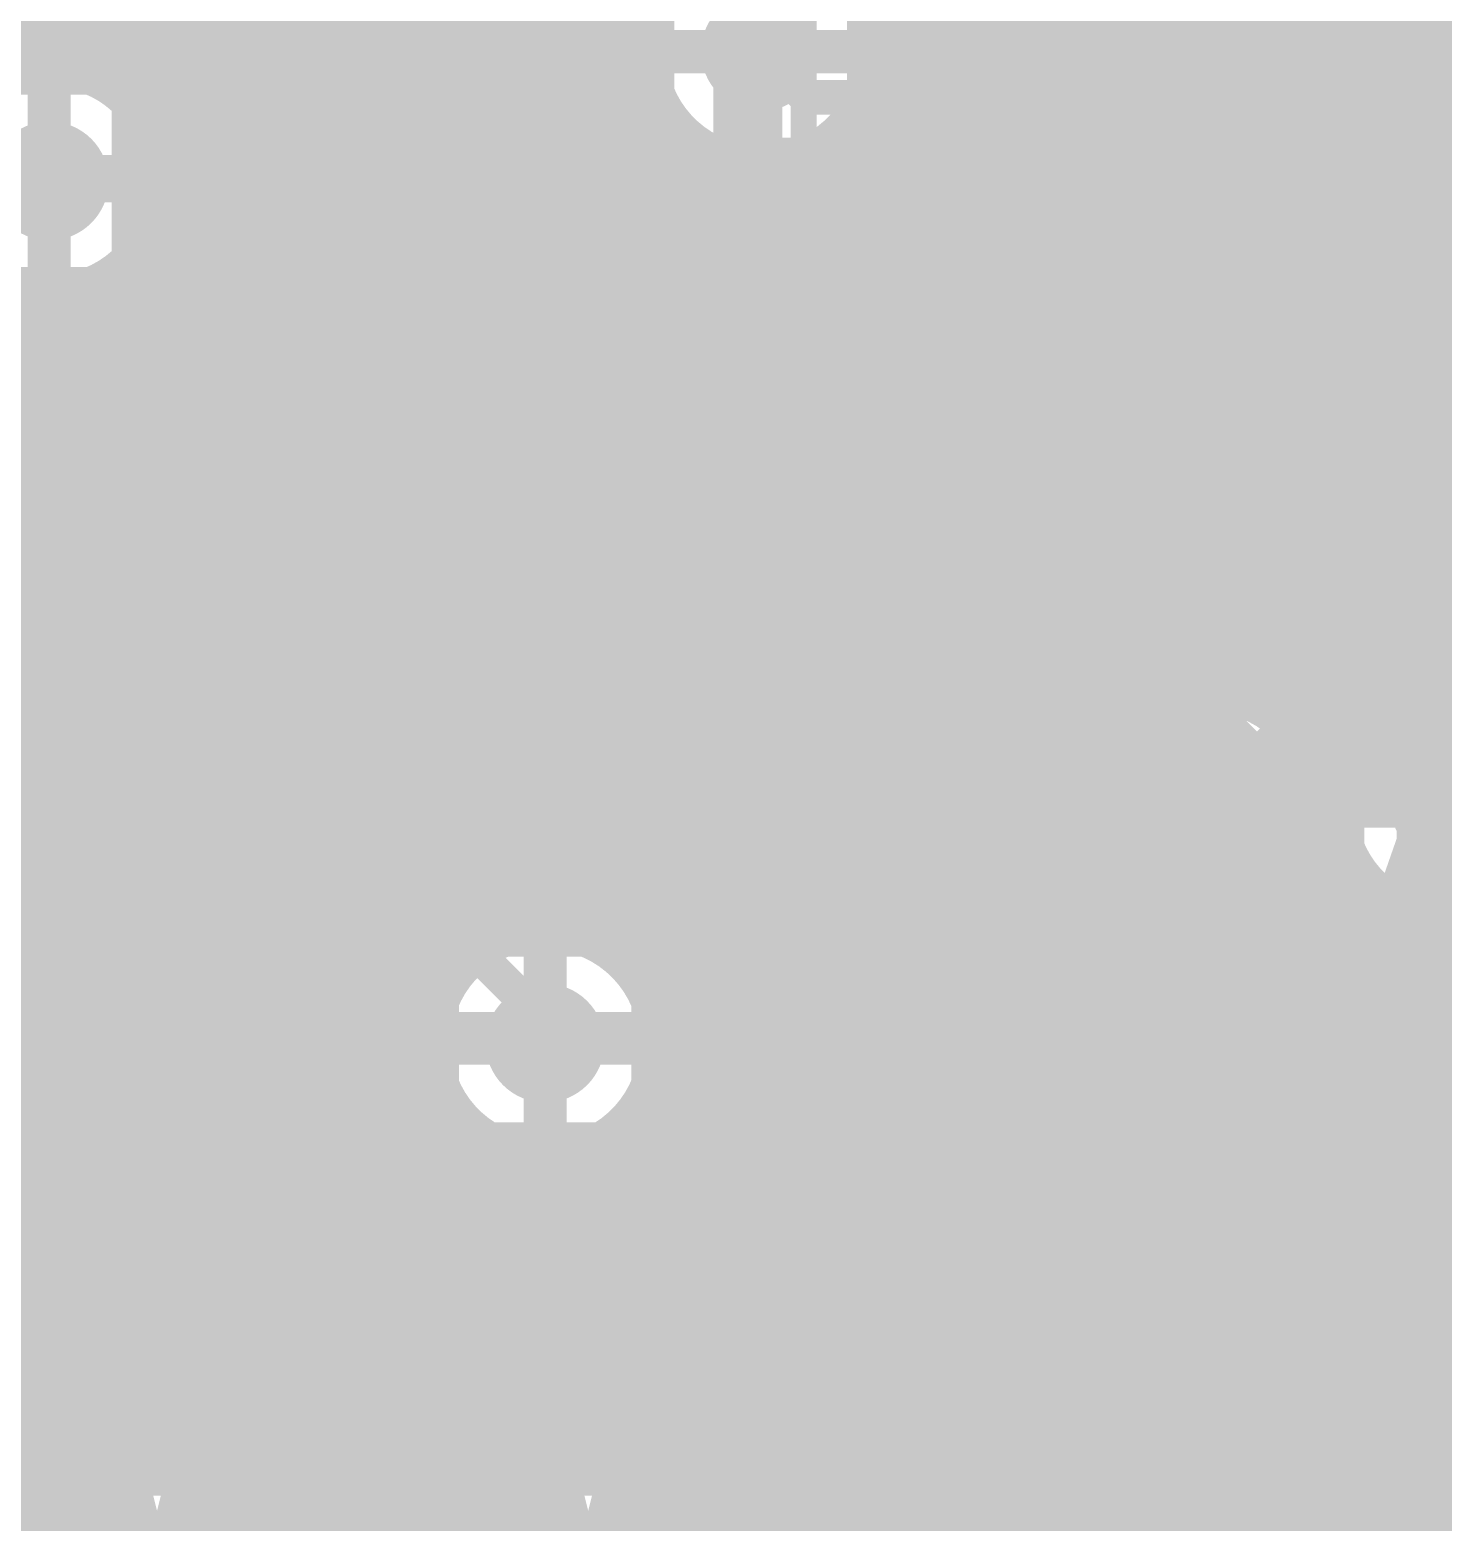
# Model space of a CAD drawing. Extents: x -7 to 100, y -42 to 30.
# Drawn here: x 60.21 to 68.54, y 5.94 to 14.73 of the extents above; entities that cross this region are included whole.
import ezdxf

# ---------------------------------------------------------------- set-up
doc = ezdxf.new("R2010")
doc.units = 0
doc.header["$MEASUREMENT"] = 0
doc.layers.get('0').update_dxf_attribs({"linetype": 'CONTINUOUS'})
for name, color, linetype in [('22-315-0_BOT', 7, 'CONTINUOUS'), ('22-315-0_DRD', 7, 'CONTINUOUS'), ('22-315-0_GND', 6, 'CONTINUOUS'), ('22-315-0_IN1', 4, 'CONTINUOUS'), ('22-315-0_SMB', 3, 'CONTINUOUS'), ('22-315-0_SMT', 5, 'CONTINUOUS'), ('22-315-0_SPB', 10, 'CONTINUOUS'), ('22-315-0_SPT', 14, 'CONTINUOUS'), ('22-315-0_SSB', 9, 'CONTINUOUS'), ('22-315-0_SST', 12, 'CONTINUOUS'), ('22-315-0_TOP', 11, 'CONTINUOUS'), ('THRUHOLE_TAP', 15, 'CONTINUOUS')]:
    doc.layers.add(name, color=color, linetype=linetype)

# ---------------------------------------------------------------- blocks, each defined once
blk = doc.blocks.new('RECTANGLE_8')
blk.add_solid([(0.4826, 0.4064), (0.4826, -0.4064), (-0.4826, 0.4064), (-0.4826, -0.4064)])
blk = doc.blocks.new('ROUND_22')
at = {"const_width": 0.99949}
blk.add_lwpolyline([(-0.499744, 0, 1), (0.499744, 0, 1)], format="xyb", close=True, dxfattribs=at)
blk = doc.blocks.new('ROUND_56')
at = {"const_width": 0.35052}
blk.add_lwpolyline([(-0.17526, 0, 1), (0.17526, 0, 1)], format="xyb", close=True, dxfattribs=at)
blk = doc.blocks.new('ROUND_62')
at = {"const_width": 0.35052}
blk.add_lwpolyline([(-0.17526, 0, 1), (0.17526, 0, 1)], format="xyb", close=True, dxfattribs=at)
blk = doc.blocks.new('ROUND_65')
at = {"const_width": 0.35052}
blk.add_lwpolyline([(-0.17526, 0, 1), (0.17526, 0, 1)], format="xyb", close=True, dxfattribs=at)
blk = doc.blocks.new('ROUND_72')
at = {"const_width": 1.30429}
blk.add_lwpolyline([(-0.652144, 0, 1), (0.652144, 0, 1)], format="xyb", close=True, dxfattribs=at)
blk = doc.blocks.new('ROUND_80')
at = {"const_width": 0.0635}
blk.add_lwpolyline([(-0.03175, 0, 1), (0.03175, 0, 1)], format="xyb", close=True, dxfattribs=at)
blk = doc.blocks.new('RECTANGLE_9')
blk.add_solid([(0.4064, 0.4826), (0.4064, -0.4826), (-0.4064, 0.4826), (-0.4064, -0.4826)])
blk = doc.blocks.new('OBLONG_45')
at = {"const_width": 0.2794}
blk.add_lwpolyline([(0, 0.7493), (0, -0.7493)], dxfattribs=at)
at = {"const_width": 0.1397}
for points in [[(-0.06985, 0.7493, 1), (0.06985, 0.7493, 1)], [(-0.06985, -0.7493, 1), (0.06985, -0.7493, 1)]]:
    blk.add_lwpolyline(points, format="xyb", close=True, dxfattribs=at)
blk = doc.blocks.new('RECTANGLE_46')
blk.add_solid([(0.1397, 0.889), (0.1397, -0.889), (-0.1397, 0.889), (-0.1397, -0.889)])
blk = doc.blocks.new('OBLONG_47')
at = {"const_width": 0.2794}
blk.add_lwpolyline([(0.7493, 0), (-0.7493, 0)], dxfattribs=at)
at = {"const_width": 0.1397}
for points in [[(-0.81915, 0, 1), (-0.67945, 0, 1)], [(0.67945, 0, 1), (0.81915, 0, 1)]]:
    blk.add_lwpolyline(points, format="xyb", close=True, dxfattribs=at)
blk = doc.blocks.new('RECTANGLE_48')
blk.add_solid([(0.889, 0.1397), (0.889, -0.1397), (-0.889, 0.1397), (-0.889, -0.1397)])
blk = doc.blocks.new('RECTANGLE_51')
blk.add_solid([(0.50038, 0.25019), (0.50038, -0.25019), (-0.50038, 0.25019), (-0.50038, -0.25019)])
blk = doc.blocks.new('ROUND_83')
at = {"const_width": 0.10033}
blk.add_lwpolyline([(-0.050164, 0, 1), (0.050164, 0, 1)], format="xyb", close=True, dxfattribs=at)
blk = doc.blocks.new('ROUND_85')
at = {"const_width": 0.54991}
blk.add_lwpolyline([(-0.274954, 0, 1), (0.274954, 0, 1)], format="xyb", close=True, dxfattribs=at)

msp = doc.modelspace()

# ---------------------------------------------------------------- linework, layer by layer
at = {"layer": '22-315-0_BOT'}
for points, const_width in [([(58.039, 12.827), (58.42, 12.446), (63.373, 12.446), (65.151, 14.224), (69.85, 14.224), (70.485, 14.859), (77.47, 14.859), (78.613, 13.716), (79.629, 13.716), (82.296, 16.383), (82.296, 20.955), (82.804, 21.463), (82.804, 22.6822), (81.915, 23.5712)], 0.2032), ([(63.5, 21.0312), (61.7982, 21.0312), (60.706, 19.939), (60.325, 19.939), (60.325, 13.8938), (61.595, 13.8938)], 0.2032), ([(60.325, 19.939), (60.325, 13.8938), (61.595, 13.8938)], 0.2032), ([(60.325, 19.939), (60.325, 13.8938), (61.595, 13.8938)], 0.2032), ([(60.7822, 19.43608), (60.7822, 14.34592)], 0.254), ([(60.7314, 19.3929), (60.7314, 14.38656)], 0.254), ([(60.7314, 19.3929), (60.7314, 14.38656)], 0.254), ([(60.7314, 19.3929), (60.7314, 14.38656)], 0.254), ([(60.7822, 16.0528), (60.7822, 14.6304)], 0.254), ([(64.516, 14.605), (69.596, 14.605), (70.231, 15.24), (78.105, 15.24), (78.867, 14.478)], 0.2032), ([(60.7822, 14.7828), (60.7314, 14.7828)], 0.254), ([(60.7822, 14.5796), (60.7822, 14.34592)], 0.254), ([(60.7822, 14.5542), (60.7314, 14.5542)], 0.254), ([(59.055, 13.8938), (59.1058, 13.843), (60.325, 13.843), (63.4492, 13.843), (63.5, 13.8938)], 0.2032), ([(60.2488, 13.8938), (59.055, 13.8938)], 0.2032), ([(63.5, 13.8938), (63.4492, 13.843), (60.325, 13.843)], 0.2032), ([(63.5, 13.8938), (63.4492, 13.843), (60.325, 13.843)], 0.2032), ([(63.5, 13.8938), (61.595, 13.8938)], 0.2032), ([(65.31864, 13.8176), (63.93434, 12.4333)], 0.254), ([(69.85, 13.8176), (65.31864, 13.8176)], 0.254), ([(65.3542, 13.8176), (65.3542, 12.4333)], 0.254), ([(65.5828, 13.8176), (65.5828, 12.4333)], 0.254), ([(65.8114, 13.8176), (65.8114, 12.4333)], 0.254), ([(66.04, 13.8176), (66.04, 12.4333)], 0.254), ([(66.2686, 13.8176), (66.2686, 12.4333)], 0.254), ([(66.4972, 13.8176), (66.4972, 12.4333)], 0.254), ([(66.7258, 13.8176), (66.7258, 12.4333)], 0.254), ([(66.9544, 13.8176), (66.9544, 12.4333)], 0.254), ([(67.183, 13.8176), (67.183, 12.37742)], 0.254), ([(67.4116, 13.8176), (67.4116, 12.20724)], 0.254), ([(67.6402, 13.8176), (67.6402, 11.97864)], 0.254), ([(67.8688, 13.8176), (67.8688, 11.75004)], 0.254), ([(68.0974, 13.8176), (68.0974, 11.52144)], 0.254), ([(68.326, 13.8176), (68.326, 11.29284)], 0.254), ([(68.5546, 13.8176), (68.5546, 11.06424)], 0.254), ([(65.1256, 13.62456), (65.1256, 12.4333)], 0.254), ([(70.3072, 13.6398), (65.14084, 13.6398)], 0.254), ([(64.897, 13.39596), (64.897, 12.4333)], 0.254), ([(70.3072, 13.4112), (64.91224, 13.4112)], 0.254), ([(64.6684, 13.16736), (64.6684, 12.4333)], 0.254), ([(70.3072, 13.1826), (64.68364, 13.1826)], 0.254), ([(39.37, 12.954), (39.497, 12.827), (39.497, 9.017), (47.879, 9.017), (48.895, 10.033), (54.102, 10.033), (54.864, 10.795), (54.864, 11.303), (55.372, 11.811), (66.929, 11.811), (68.58, 10.16)], 0.635), ([(64.4398, 12.93876), (64.4398, 12.4333)], 0.254), ([(70.3072, 12.954), (64.45504, 12.954)], 0.254), ([(70.3072, 12.7254), (64.22644, 12.7254)], 0.254), ([(64.2112, 12.71016), (64.2112, 12.4333)], 0.254), ([(63.9826, 12.48156), (63.9826, 12.4333)], 0.254), ([(70.3072, 12.4968), (63.99784, 12.4968)], 0.254), ([(66.929, 12.4333), (63.93434, 12.4333)], 0.254), ([(70.3072, 12.2682), (67.35064, 12.2682)], 0.254), ([(67.36842, 12.25042), (68.82638, 10.79246)], 0.254), ([(70.3072, 12.0396), (67.57924, 12.0396)], 0.254), ([(71.32828, 11.811), (67.80784, 11.811)], 0.254), ([(71.36892, 11.5824), (68.03644, 11.5824)], 0.254), ([(71.4248, 11.3538), (68.26504, 11.3538)], 0.254), ([(66.66992, 11.1887), (56.30672, 11.1887)], 0.254), ([(60.0964, 11.1887), (60.0964, 10.1854)], 0.254), ([(60.325, 11.1887), (60.325, 10.1854)], 0.254), ([(60.5536, 11.1887), (60.5536, 10.1854)], 0.254), ([(60.7822, 11.1887), (60.7822, 10.1854)], 0.254), ([(61.0108, 11.1887), (61.0108, 10.1854)], 0.254), ([(61.2394, 11.1887), (61.2394, 10.1854)], 0.254), ([(61.468, 11.1887), (61.468, 10.1854)], 0.254), ([(61.6966, 11.1887), (61.6966, 10.1854)], 0.254), ([(61.9252, 11.1887), (61.9252, 10.1854)], 0.254), ([(62.1538, 11.1887), (62.1538, 10.1854)], 0.254), ([(62.3824, 11.1887), (62.3824, 10.1854)], 0.254), ([(62.611, 11.1887), (62.611, 10.0965)], 0.254), ([(62.8396, 11.1887), (62.8396, 9.87044)], 0.254), ([(63.0682, 11.1887), (63.0682, 9.64184)], 0.254), ([(63.2968, 11.1887), (63.2968, 9.44118)], 0.254), ([(63.5254, 11.1887), (63.5254, 9.38276)], 0.254), ([(63.754, 11.1887), (63.754, 9.21512)], 0.254), ([(63.9826, 11.1887), (63.9826, 6.78688)], 0.254), ([(64.2112, 11.1887), (64.2112, 6.9215)], 0.254), ([(64.4398, 11.1887), (64.4398, 7.00278)], 0.254), ([(64.6684, 11.1887), (64.6684, 7.04088)], 0.254), ([(64.897, 11.1887), (64.897, 7.03834)], 0.254), ([(65.1256, 11.1887), (65.1256, 6.99516)], 0.254), ([(65.3542, 11.1887), (65.3542, 6.9088)], 0.254), ([(65.5828, 11.1887), (65.5828, 6.76656)], 0.254), ([(65.8114, 11.1887), (65.8114, 6.54304)], 0.254), ([(66.04, 11.1887), (66.04, 6.1087)], 0.254), ([(66.2686, 11.1887), (66.2686, 1.0922)], 0.254), ([(66.4972, 11.1887), (66.4972, 1.0922)], 0.254), ([(66.66992, 11.1887), (67.945, 9.91362)], 0.254), ([(66.7258, 11.13282), (66.7258, 7.7978)], 0.254), ([(66.73342, 11.1252), (56.34736, 11.1252)], 0.254), ([(70.37578, 11.1252), (68.49364, 11.1252)], 0.254), ([(66.96202, 10.8966), (56.42356, 10.8966)], 0.254), ([(66.9544, 10.90422), (66.9544, 7.7978)], 0.254), ([(72.39, 10.795), (70.612, 10.795), (68.326, 8.509), (68.326, 6.604), (67.3608, 5.6388), (67.31, 5.6388)], 0.2032), ([(67.19062, 10.668), (56.42102, 10.668)], 0.254), ([(67.183, 10.67562), (67.183, 7.7978)], 0.254), ([(67.41922, 10.4394), (56.55564, 10.4394)], 0.254), ([(67.4116, 10.44702), (67.4116, 7.7978)], 0.254), ([(67.64782, 10.2108), (56.74106, 10.2108)], 0.254), ([(62.357, 10.1854), (57.023, 10.1854)], 0.254), ([(67.6402, 10.21842), (67.6402, 7.7978)], 0.254), ([(62.6491, 10.06094), (63.26886, 9.44118)], 0.254), ([(67.8688, 9.98982), (67.8688, 7.7978)], 0.254), ([(67.87642, 9.9822), (62.72784, 9.9822)], 0.254), ([(50.8, 7.6962), (50.8, 7.874), (51.435, 8.509), (55.753, 8.509), (57.023, 9.779), (62.357, 9.779), (63.246, 8.89), (63.246, 8.763)], 0.2032), ([(68.0339, 9.7536), (62.95644, 9.7536)], 0.254), ([(68.0974, 9.67994), (68.0974, 8.85444)], 0.254), ([(68.33616, 9.525), (63.18504, 9.525)], 0.254), ([(68.74256, 9.4996), (68.04152, 8.8011)], 0.254), ([(68.326, 9.53008), (68.326, 9.08304)], 0.254), ([(68.5546, 9.47928), (68.5546, 9.31164)], 0.254), ([(62.18936, 9.3726), (60.5028, 9.3726)], 0.254), ([(60.5028, 9.3726), (60.5028, 8.2804)], 0.254), ([(60.5536, 9.3726), (60.5536, 6.72592)], 0.254), ([(60.7822, 9.3726), (60.7822, 6.47446)], 0.254), ([(61.0108, 9.3726), (61.0108, 6.24586)], 0.254), ([(61.2394, 9.3726), (61.2394, 6.60146)], 0.254), ([(61.468, 9.3726), (61.468, 6.80466)], 0.254), ([(61.6966, 9.3726), (61.6966, 6.9342)], 0.254), ([(61.9252, 9.3726), (61.9252, 7.0104)], 0.254), ([(62.1538, 9.3726), (62.1538, 7.04342)], 0.254), ([(62.18936, 9.3726), (62.59576, 8.96366)], 0.254), ([(62.26556, 9.2964), (60.5028, 9.2964)], 0.254), ([(68.53936, 9.2964), (63.66764, 9.2964)], 0.254), ([(62.3824, 9.17956), (62.3824, 7.0358)], 0.254), ([(62.49416, 9.0678), (60.5028, 9.0678)], 0.254), ([(68.31076, 9.0678), (63.85306, 9.0678)], 0.254), ([(62.57036, 8.8392), (60.5028, 8.8392)], 0.254), ([(68.08216, 8.8392), (63.92164, 8.8392)], 0.254), ([(62.58306, 8.6106), (60.5028, 8.6106)], 0.254), ([(67.9323, 8.6106), (63.90894, 8.6106)], 0.254), ([(62.611, 8.51916), (62.611, 6.99008)], 0.254), ([(67.9196, 8.509), (67.9196, 7.7978)], 0.254), ([(62.68212, 8.382), (60.5028, 8.382)], 0.254), ([(67.9196, 8.382), (63.80988, 8.382)], 0.254), ([(60.5028, 8.2804), (60.5028, 8.2296)], 0.254), ([(60.5028, 8.2296), (60.5028, 6.8072)], 0.254), ([(63.754, 8.31088), (63.754, 6.57352)], 0.254), ([(67.31, 8.255), (67.31, 7.0612)], 0.2032), ([(67.31, 8.255), (67.31, 7.0612)], 0.2032), ([(62.94374, 8.1534), (60.5028, 8.1534)], 0.254), ([(62.8396, 8.2169), (62.8396, 6.8961)], 0.254), ([(63.5254, 8.14324), (63.5254, 6.1849)], 0.254), ([(67.9196, 8.1534), (63.54572, 8.1534)], 0.254), ([(63.0682, 8.10514), (63.0682, 6.74624)], 0.254), ([(63.2968, 8.08482), (63.2968, 6.51002)], 0.254), ([(67.9196, 7.9248), (60.5028, 7.9248)], 0.254), ([(66.4972, 7.7978), (66.4972, 6.3754)], 0.254), ([(67.9196, 7.7978), (66.4972, 7.7978)], 0.254), ([(67.31, 7.7978), (67.31, 7.0612)], 0.254), ([(66.4972, 7.6962), (60.5028, 7.6962)], 0.254), ([(60.5028, 7.5438), (59.69, 7.5438)], 0.254), ([(66.4972, 7.4676), (60.5028, 7.4676)], 0.254), ([(66.4972, 7.239), (60.5028, 7.239)], 0.254), ([(61.92774, 7.0104), (60.5028, 7.0104)], 0.254), ([(64.46774, 7.0104), (62.53226, 7.0104)], 0.254), ([(66.4972, 7.0104), (65.07226, 7.0104)], 0.254), ([(66.4972, 7.0612), (67.31, 7.0612)], 0.254), ([(60.5028, 6.8072), (60.44946, 6.8072)], 0.254), ([(61.43498, 6.7818), (60.48502, 6.7818)], 0.254), ([(63.97498, 6.7818), (63.02502, 6.7818)], 0.254), ([(66.4972, 6.7818), (65.56502, 6.7818)], 0.254), ([(61.19622, 6.5532), (60.72124, 6.5532)], 0.254), ([(63.73622, 6.5532), (63.26124, 6.5532)], 0.254), ([(66.4972, 6.5532), (65.80124, 6.5532)], 0.254), ([(61.04636, 6.3246), (60.8711, 6.3246)], 0.254), ([(63.58636, 6.3246), (63.4111, 6.3246)], 0.254), ([(66.4972, 6.3246), (65.9511, 6.3246)], 0.254), ([(66.4972, 6.3246), (66.4972, 4.9022)], 0.254), ([(66.4972, 6.096), (66.04508, 6.096)], 0.254), ([(66.4972, 5.8674), (66.0908, 5.8674)], 0.254)]:
    msp.add_lwpolyline(points, dxfattribs=dict(at, const_width=const_width))
at = {"layer": '22-315-0_BOT', "const_width": 0.254}
for points in [[(60.7822, 14.34592, 0.0239575), (60.73199, 14.38735)], [(67.36842, 12.25042, 0.1989124), (66.929, 12.43243)], [(62.64402, 10.06602, 0.1989124), (62.357, 10.18491)], [(67.945, 9.91362, 0.3095216), (68.58, 9.47928)], [(68.58, 9.47928, 0.0604116), (68.7427, 9.49901)], [(63.92672, 8.763, 0.4043806), (63.26886, 9.44118)], [(62.59576, 8.96366, 0.0749705), (62.5655, 8.763)], [(62.56528, 8.763, 0.4142136), (63.246, 8.08228)], [(63.246, 8.08228, 0.4142136), (63.92672, 8.763)], [(68.03898, 8.79602, 0.1989124), (67.92009, 8.509)], [(68.03898, 8.79602, 0.1989124), (67.92009, 8.509)], [(62.23, 7.04596, 0.3286704), (60.96, 6.1087)], [(63.5, 6.1087, 0.3286705), (62.23, 7.04342)], [(64.77, 7.04596, 0.3286704), (63.5, 6.1087)], [(66.10096, 5.715, 0.4142136), (64.77, 7.04596)], [(60.96, 6.1087, 0.1671802), (60.44908, 6.80665)]]:
    msp.add_lwpolyline(points, format="xyb", dxfattribs=at)
at = {"layer": '22-315-0_DRD', "const_width": 0.254}
for points in [[(63.881, 15.24), (63.881, 13.97)], [(64.516, 15.24), (64.516, 13.97)], [(65.151, 13.97), (65.151, 15.24)], [(65.151, 14.605), (63.881, 14.605)], [(60.96, 14.478), (59.69, 14.478)], [(60.96, 14.478), (59.69, 14.478)], [(60.325, 14.478), (60.325, 13.208)], [(60.325, 14.478), (60.325, 13.208)], [(60.96, 13.208), (60.96, 14.478)], [(60.96, 13.208), (60.96, 14.478)], [(63.881, 13.97), (65.151, 13.97)], [(60.96, 13.843), (59.69, 13.843)], [(60.96, 13.843), (59.69, 13.843)], [(59.69, 13.208), (60.96, 13.208)], [(59.69, 13.208), (60.96, 13.208)], [(66.5099, 10.795), (66.5099, 9.525)], [(67.7799, 10.795), (66.5099, 10.795)], [(66.5099, 10.795), (66.5099, 9.525)], [(67.7799, 10.795), (66.5099, 10.795)], [(67.1449, 10.795), (67.1449, 9.525)], [(67.1449, 10.795), (67.1449, 9.525)], [(67.7799, 9.525), (67.7799, 10.795)], [(67.7799, 9.525), (67.7799, 10.795)], [(67.945, 10.795), (67.945, 9.525)], [(69.215, 10.795), (67.945, 10.795)], [(68.58, 10.795), (68.58, 9.525)], [(67.7799, 10.16), (66.5099, 10.16)], [(67.7799, 10.16), (66.5099, 10.16)], [(69.215, 10.16), (67.945, 10.16)], [(66.5099, 9.525), (67.7799, 9.525)], [(66.5099, 9.525), (67.7799, 9.525)], [(67.945, 9.525), (69.215, 9.525)], [(62.611, 9.398), (62.611, 8.128)], [(63.881, 9.398), (62.611, 9.398)], [(63.246, 9.398), (63.246, 8.128)], [(63.881, 8.128), (63.881, 9.398)], [(66.675, 8.89), (66.675, 7.62)], [(67.945, 8.89), (66.675, 8.89)], [(66.675, 8.89), (66.675, 7.62)], [(67.945, 8.89), (66.675, 8.89)], [(67.31, 8.89), (67.31, 7.62)], [(67.31, 8.89), (67.31, 7.62)], [(67.945, 7.62), (67.945, 8.89)], [(67.945, 7.62), (67.945, 8.89)], [(63.881, 8.763), (62.611, 8.763)], [(67.945, 8.255), (66.675, 8.255)], [(67.945, 8.255), (66.675, 8.255)], [(62.611, 8.128), (63.881, 8.128)], [(66.675, 7.62), (67.945, 7.62)], [(66.675, 7.62), (67.945, 7.62)], [(60.325, 5.715), (59.69, 6.35)], [(62.23, 6.35), (61.595, 5.715)], [(62.865, 5.715), (62.23, 6.35)], [(64.77, 6.35), (64.135, 5.715)], [(65.405, 5.715), (64.77, 6.35)]]:
    msp.add_lwpolyline(points, dxfattribs=at)
at = {"layer": '22-315-0_IN1', "const_width": 0.254}
for points in [[(65.2018, 29.337), (65.2018, 6.9723)], [(65.4304, 29.337), (65.4304, 6.86816)], [(65.659, 29.337), (65.659, 6.70306)], [(65.8876, 29.337), (65.8876, 6.43636)], [(66.1162, 29.337), (66.1162, 0.508)], [(66.3448, 29.337), (66.3448, 0.508)], [(66.5734, 29.337), (66.5734, 10.5283)], [(66.802, 29.337), (66.802, 10.74674)], [(67.0306, 29.337), (67.0306, 10.83056)], [(67.2592, 29.337), (67.2592, 10.83056)], [(67.4878, 29.337), (67.4878, 10.74674)], [(67.7164, 29.337), (67.7164, 10.5283)], [(67.945, 29.337), (67.945, 10.4013)], [(68.1736, 29.337), (68.1736, 10.70356)], [(68.4022, 29.337), (68.4022, 10.81532)], [(68.6308, 27.43708), (68.6308, 10.83818)], [(60.1726, 19.27606), (60.1726, 14.50594)], [(60.4012, 19.26336), (60.4012, 14.51864)], [(62.9158, 16.67002), (62.9158, 9.35736)], [(63.1444, 16.43888), (63.1444, 9.43356)], [(63.8302, 16.42364), (63.8302, 9.11098)], [(60.6298, 16.38808), (60.6298, 14.45006)], [(61.5442, 16.38808), (61.5442, 6.85546)], [(63.373, 16.34998), (63.373, 9.43102)], [(63.6016, 16.3449), (63.6016, 9.34212)], [(60.8584, 16.25092), (60.8584, 14.26464)], [(61.3156, 16.25092), (61.3156, 6.6802)], [(61.087, 16.21028), (61.087, 6.39572)], [(61.7728, 15.75308), (61.7728, 6.96468)], [(62.6872, 15.75308), (62.6872, 9.14908)], [(62.0014, 15.61592), (62.0014, 7.02564)], [(62.4586, 15.61592), (62.4586, 7.02564)], [(62.23, 15.57528), (62.23, 7.04596)], [(63.84036, 14.6812), (48.04664, 14.6812)], [(78.21676, 14.6812), (65.19164, 14.6812)], [(63.85306, 14.4526), (60.62472, 14.4526)], [(78.18628, 14.4526), (65.17894, 14.4526)], [(63.95212, 14.224), (60.88888, 14.224)], [(72.01916, 14.224), (65.07988, 14.224)], [(64.0588, 14.10208), (64.0588, 6.83768)], [(64.9732, 14.10208), (64.9732, 7.02818)], [(64.21374, 13.9954), (60.98794, 13.9954)], [(64.2874, 13.96492), (64.2874, 6.95452)], [(64.7446, 13.96492), (64.7446, 7.04342)], [(71.7169, 13.9954), (64.81572, 13.9954)], [(64.516, 13.92428), (64.516, 7.02056)], [(71.60514, 13.7668), (61.00064, 13.7668)], [(71.58482, 13.5382), (60.93206, 13.5382)], [(60.8584, 13.42136), (60.8584, 6.35)], [(71.64324, 13.3096), (60.74664, 13.3096)], [(60.1726, 13.18006), (60.1726, 6.95452)], [(60.4012, 13.16736), (60.4012, 6.83768)], [(60.6298, 13.23594), (60.6298, 6.6548)], [(69.47408, 13.081), (58.66892, 13.081)], [(69.33692, 12.8524), (58.71718, 12.8524)], [(69.29628, 12.6238), (58.6867, 12.6238)], [(69.33692, 12.3952), (58.56478, 12.3952)], [(69.47408, 12.1666), (58.19902, 12.1666)], [(71.34098, 11.938), (49.7713, 11.938)], [(71.3359, 11.7094), (54.26964, 11.7094)], [(71.41464, 11.4808), (54.45506, 11.4808)], [(71.62038, 11.2522), (56.25592, 11.2522)], [(73.01992, 11.0236), (56.39308, 11.0236)], [(66.90106, 10.795), (56.43372, 10.795)], [(68.33616, 10.795), (67.3862, 10.795)], [(66.5988, 10.5664), (56.39308, 10.5664)], [(68.0339, 10.5664), (67.68846, 10.5664)], [(66.48704, 10.3378), (56.65978, 10.3378)], [(67.92214, 10.3378), (67.80022, 10.3378)], [(66.46672, 10.1092), (56.7817, 10.1092)], [(67.90182, 10.1092), (67.82308, 10.1092)], [(67.945, 9.91616), (67.945, 8.4963)], [(66.52514, 9.8806), (56.81218, 9.8806)], [(67.96024, 9.8806), (67.76466, 9.8806)], [(66.5734, 9.7917), (66.5734, 0.508)], [(67.7164, 9.7917), (67.7164, 8.79856)], [(66.69278, 9.652), (56.76392, 9.652)], [(68.12788, 9.652), (67.59702, 9.652)], [(66.802, 9.57326), (66.802, 8.70712)], [(67.4878, 9.57326), (67.4878, 8.91032)], [(68.1736, 9.6139), (68.1736, 0.508)], [(67.0306, 9.48944), (67.0306, 8.87476)], [(67.2592, 9.48944), (67.2592, 8.93318)], [(68.4022, 9.50214), (68.4022, 0.508)], [(68.6308, 9.48182), (68.6308, 0.508)], [(63.08344, 9.4234), (56.61152, 9.4234)], [(85.01888, 9.4234), (63.40602, 9.4234)], [(62.72022, 9.1948), (29.1338, 9.1948)], [(69.08038, 9.1948), (63.77178, 9.1948)], [(62.59576, 8.9662), (59.12612, 8.9662)], [(68.87464, 8.9662), (63.8937, 8.9662)], [(62.56528, 8.7376), (59.26328, 8.7376)], [(66.82994, 8.7376), (63.92418, 8.7376)], [(68.7959, 8.7376), (67.78752, 8.7376)], [(62.61608, 8.509), (59.30392, 8.509)], [(66.68008, 8.509), (63.87592, 8.509)], [(68.80098, 8.509), (67.93992, 8.509)], [(63.8302, 8.41502), (63.8302, 6.6548)], [(62.6872, 8.37438), (62.6872, 6.96468)], [(62.76594, 8.2804), (59.26328, 8.2804)], [(66.62928, 8.2804), (63.72352, 8.2804)], [(68.88988, 8.2804), (67.98818, 8.2804)], [(62.9158, 8.16864), (62.9158, 6.85546)], [(63.6016, 8.18388), (63.6016, 6.35)], [(66.65976, 8.0518), (59.12612, 8.0518)], [(63.1444, 8.0899), (63.1444, 6.6802)], [(63.373, 8.09498), (63.373, 6.39572)], [(69.12102, 8.0518), (67.9577, 8.0518)], [(67.945, 8.01116), (67.945, 0.508)], [(66.78422, 7.8232), (56.17464, 7.8232)], [(66.802, 7.80288), (66.802, 0.508)], [(81.94294, 7.8232), (67.83578, 7.8232)], [(67.7164, 7.7089), (67.7164, 0.508)], [(67.0306, 7.63524), (67.0306, 0.508)], [(67.14744, 7.5946), (56.16194, 7.5946)], [(67.2592, 7.57682), (67.2592, 0.508)], [(82.12836, 7.5946), (67.47002, 7.5946)], [(67.4878, 7.59714), (67.4878, 0.508)], [(82.47888, 7.366), (56.06288, 7.366)], [(82.31124, 7.1374), (57.19064, 7.1374)], [(61.64326, 6.9088), (60.27674, 6.9088)], [(64.18326, 6.9088), (62.81674, 6.9088)], [(82.25282, 6.9088), (65.35674, 6.9088)], [(60.6298, 6.6548), (59.69, 5.715)], [(61.3156, 6.6802), (60.6044, 6.6802)], [(63.8556, 6.6802), (63.1444, 6.6802)], [(82.27314, 6.6802), (65.6844, 6.6802)], [(61.12256, 6.4516), (60.79744, 6.4516)], [(63.66256, 6.4516), (63.33744, 6.4516)], [(82.3849, 6.4516), (65.87744, 6.4516)], [(61.00064, 6.223), (60.91936, 6.223)], [(63.54064, 6.223), (63.45936, 6.223)], [(82.68716, 6.223), (65.99936, 6.223)], [(86.69528, 5.9944), (66.07048, 5.9944)]]:
    msp.add_lwpolyline(points, dxfattribs=at)
for points in [[(64.516, 15.28572, 0.4142136), (63.83528, 14.605)], [(65.19672, 14.605, 0.4142136), (64.516, 15.28572)], [(63.83528, 14.605, 0.4142136), (64.516, 13.92428)], [(64.516, 13.92428, 0.4142136), (65.19672, 14.605)], [(60.325, 14.52372, 0.4142136), (59.64428, 13.843)], [(61.00572, 13.843, 0.4142136), (60.325, 14.52372)], [(59.64428, 13.843, 0.4142136), (60.325, 13.16228)], [(60.325, 13.16228, 0.4142136), (61.00572, 13.843)], [(67.1449, 10.84072, 0.4142136), (66.46418, 10.16)], [(67.82562, 10.16, 0.4142136), (67.1449, 10.84072)], [(68.58, 10.84072, 0.4142136), (67.89928, 10.16)], [(69.26072, 10.16, 0.4142136), (68.58, 10.84072)], [(66.46418, 10.16, 0.4142136), (67.1449, 9.47928)], [(67.1449, 9.47928, 0.4142136), (67.82562, 10.16)], [(67.89928, 10.16, 0.4142136), (68.58, 9.47928)], [(68.58, 9.47928, 0.4142136), (69.26072, 10.16)], [(63.246, 9.44372, 0.4142136), (62.56528, 8.763)], [(63.92672, 8.763, 0.4142136), (63.246, 9.44372)], [(67.31, 8.93572, 0.4142136), (66.62928, 8.255)], [(67.99072, 8.255, 0.4142136), (67.31, 8.93572)], [(62.56528, 8.763, 0.4142136), (63.246, 8.08228)], [(63.246, 8.08228, 0.4142136), (63.92672, 8.763)], [(66.62928, 8.255, 0.4142136), (67.31, 7.57428)], [(67.31, 7.57428, 0.4142136), (67.99072, 8.255)], [(60.96, 6.1087, 0.3286705), (59.69, 7.04342)], [(62.23, 7.04596, 0.3286704), (60.96, 6.1087)], [(63.5, 6.1087, 0.3286705), (62.23, 7.04342)], [(64.77, 7.04596, 0.3286704), (63.5, 6.1087)], [(66.10096, 5.715, 0.4142136), (64.77, 7.04596)]]:
    msp.add_lwpolyline(points, format="xyb", dxfattribs=at)
at = {"layer": '22-315-0_SSB', "const_width": 0.1524}
for points in [[(60.7695, 13.1445), (60.7695, 16.0655), (62.4078, 16.0655), (62.4078, 13.1445), (60.7695, 13.1445)], [(62.6745, 13.1445), (62.6745, 16.0655), (64.3128, 16.0655), (64.3128, 13.1445), (62.6745, 13.1445)], [(59.11342, 11.99134), (60.12942, 11.99134), (59.95924, 11.87196)], [(67.07124, 10.20572), (67.07124, 9.73074), (67.74942, 9.96696), (67.74942, 10.08634), (66.73342, 10.08634)], [(60.5155, 9.7155), (60.5155, 6.7945), (58.8772, 6.7945), (58.8772, 9.7155), (60.5155, 9.7155)], [(66.73342, 9.36752), (66.73342, 9.12876)], [(66.73342, 9.24814), (67.74942, 9.24814), (67.57924, 9.12876)], [(66.90106, 8.64616), (66.73342, 8.58774), (66.73342, 8.23214), (66.90106, 8.17372), (67.57924, 8.17372), (67.74942, 8.23214), (67.74942, 8.58774), (67.57924, 8.64616)], [(68.1355, 7.8105), (68.1355, 4.8895), (66.4972, 4.8895), (66.4972, 7.8105), (68.1355, 7.8105)], [(70.0405, 7.8105), (70.0405, 4.8895), (68.4022, 4.8895), (68.4022, 7.8105), (70.0405, 7.8105)]]:
    msp.add_lwpolyline(points, dxfattribs=at)
at = {"layer": '22-315-0_SST'}
for points, const_width in [([(64.77, 13.843), (64.77, 21.59), (55.88, 21.59), (55.88, 12.7), (63.627, 12.7), (64.77, 13.843)], 0.1524), ([(67.564, 14.732), (67.564, 12.446), (69.088, 12.446), (69.088, 14.732), (67.564, 14.732)], 0.20066), ([(64.60744, 13.06576), (64.60744, 12.3317)], 0.1524), ([(64.88176, 13.08608), (64.65824, 13.08608)], 0.1524), ([(64.7446, 13.10132), (64.7446, 12.29868)], 0.1524), ([(64.88176, 13.08608), (64.88176, 12.31392)], 0.1524), ([(65.08496, 12.94892), (64.45504, 12.94892)], 0.1524), ([(64.47028, 12.9667), (64.47028, 12.4333)], 0.1524), ([(65.01892, 13.01496), (65.01892, 12.38504)], 0.1524), ([(66.75882, 12.86002), (66.75882, 12.6238)], 0.1524), ([(65.15608, 12.81176), (64.38392, 12.81176)], 0.1524), ([(65.15608, 12.81176), (65.15608, 12.58824)], 0.1524), ([(65.17132, 12.6746), (64.36868, 12.6746)], 0.1524), ([(66.75882, 12.74318), (65.74282, 12.74318), (65.913, 12.6238)], 0.1524), ([(65.13576, 12.53744), (64.4017, 12.53744)], 0.1524), ([(65.0367, 12.40028), (64.5033, 12.40028)], 0.1524), ([(66.1162, 10.4775), (69.0372, 10.4775), (69.0372, 12.1158), (66.1162, 12.1158), (66.1162, 10.4775)], 0.1524), ([(65.74282, 11.938), (65.74282, 11.70178)], 0.1524), ([(65.74282, 11.81862), (64.72682, 11.81862), (64.897, 11.70178)], 0.1524), ([(64.72682, 11.21918), (64.72682, 10.7442)], 0.1524), ([(65.74282, 10.98042), (64.72682, 10.98042)], 0.1524), ([(65.74282, 10.38098), (64.72682, 10.02538)], 0.1524), ([(64.72682, 10.38098), (65.74282, 10.02538)], 0.1524), ([(66.9798, 9.33958), (66.92138, 9.1694), (66.56578, 9.1694), (66.50736, 9.33958), (66.50736, 10.01776), (66.56578, 10.1854), (66.92138, 10.1854), (66.9798, 10.01776)], 0.1524), ([(67.818, 9.50976), (67.34556, 9.50976), (67.58178, 10.1854), (67.70116, 10.1854), (67.70116, 9.1694)], 0.1524), ([(68.6562, 9.50976), (68.18376, 9.50976), (68.41998, 10.1854), (68.53936, 10.1854), (68.53936, 9.1694)], 0.1524), ([(57.38876, 8.86968), (61.90488, 8.86968)], 0.1524), ([(62.55512, 8.86968), (67.0687, 8.86968)], 0.1524), ([(67.71894, 8.86968), (69.87032, 8.86968), (69.87032, 0.02032), (64.48044, 0.02032), (64.48044, 0.67056), (69.42074, 0.67056), (68.81876, 1.27), (68.81876, 7.62)], 0.1524), ([(55.6387, 7.62), (68.81876, 7.62), (69.42074, 8.21944), (55.03926, 8.21944), (55.6387, 7.62), (55.6387, 1.27), (55.03926, 0.67056), (55.03926, 8.21944)], 0.1524), ([(62.11062, 5.83438), (61.90996, 6.03504), (61.90996, 5.39496), (62.11062, 5.59562), (62.11062, 5.83438), (62.34938, 5.83438), (62.55004, 6.03504), (61.90996, 6.03504)], 0.1524), ([(64.65062, 5.83438), (64.44996, 6.03504), (64.44996, 5.39496), (64.65062, 5.59562), (64.65062, 5.83438), (64.88938, 5.83438), (65.09004, 6.03504), (64.44996, 6.03504)], 0.1524), ([(62.55004, 6.03504), (62.55004, 5.39496)], 0.1524), ([(65.09004, 6.03504), (65.09004, 5.39496)], 0.1524)]:
    msp.add_lwpolyline(points, dxfattribs=dict(at, const_width=const_width))
at = {"layer": '22-315-0_SST', "const_width": 0.1524}
for points in [[(64.77, 13.10132, 0.4142136), (64.36868, 12.7)], [(65.17132, 12.7, 0.4142136), (64.77, 13.10132)], [(64.36868, 12.7, 0.4142136), (64.77, 12.29868)], [(64.77, 12.29868, 0.4142136), (65.17132, 12.7)], [(62.23, 9.1948, 0.4142136), (61.90488, 8.86968)], [(62.55512, 8.86968, 0.4142136), (62.23, 9.1948)], [(67.39382, 9.1186, 0.34006), (67.0687, 8.86968)], [(67.71894, 8.86968, 0.3400612), (67.39382, 9.1186)]]:
    msp.add_lwpolyline(points, format="xyb", dxfattribs=at)
at = {"layer": '22-315-0_TOP'}
for points, const_width in [([(60.29452, 17.2974), (60.29452, 14.57198)], 0.254), ([(60.52312, 17.2974), (60.52312, 14.54658)], 0.254), ([(60.75172, 17.2974), (60.75172, 14.43482)], 0.254), ([(60.98032, 17.2974), (60.98032, 14.16558)], 0.254), ([(61.20892, 17.2974), (61.20892, 13.88618)], 0.254), ([(61.43752, 17.2974), (61.43752, 14.11478)], 0.254), ([(62.484, 17.272), (62.611, 17.272), (62.738, 17.145), (62.738, 16.764), (63.754, 15.748), (63.754, 13.97), (65.786, 11.938), (65.786, 6.985), (66.421, 6.35), (66.421, 4.699), (69.723, 1.397)], 0.2032), ([(60.55614, 11.3538), (60.55614, 12.55014), (62.23, 14.224), (62.23, 16.256)], 0.2032), ([(61.66612, 15.79118), (61.66612, 14.34338)], 0.254), ([(61.7474, 15.70736), (61.7474, 14.42466)], 0.254), ([(68.3133, 15.6718), (68.326, 15.6591), (68.326, 14.13764)], 0.3048), ([(61.7474, 14.7828), (57.63006, 14.7828)], 0.254), ([(66.04, 14.33576), (64.78524, 14.33576), (64.516, 14.605)], 0.2032), ([(60.15736, 14.5542), (57.40146, 14.5542)], 0.254), ([(61.7474, 14.5542), (60.49264, 14.5542)], 0.254), ([(61.7474, 14.42466), (61.04636, 13.72108)], 0.254), ([(61.64834, 14.3256), (60.87364, 14.3256)], 0.254), ([(66.04, 13.83538), (67.68338, 13.83538), (67.98564, 14.13764), (68.326, 14.13764)], 0.3048), ([(61.41974, 14.097), (61.0108, 14.097)], 0.254), ([(61.19114, 13.8684), (61.05398, 13.8684)], 0.254), ([(60.05576, 11.3538), (60.05576, 12.93876), (60.325, 13.208), (60.325, 13.843), (58.039, 13.843), (56.769, 12.573), (54.61, 12.573), (54.5719, 12.6111), (54.5719, 13.335)], 0.2032), ([(60.325, 13.843), (60.325, 13.208), (60.05576, 12.93876), (60.05576, 11.3538)], 0.2032), ([(68.326, 13.03782), (67.98564, 13.03782), (67.691, 13.335), (66.04, 13.335)], 0.3048), ([(66.8655, 11.303), (66.8655, 12.0015), (67.90182, 13.03782), (67.98564, 13.03782), (68.326, 13.03782)], 0.3048), ([(61.05652, 11.3538), (61.05652, 12.41552), (61.341, 12.7), (64.135, 12.7), (65.024, 11.811), (65.024, 5.969), (64.77, 5.715)], 0.2032), ([(68.02628, 12.4079), (67.78498, 12.1666)], 0.254), ([(69.20738, 12.4079), (68.02628, 12.4079)], 0.254), ([(68.06692, 12.4079), (68.06692, 12.1666)], 0.254), ([(68.29552, 12.4079), (68.29552, 12.1666)], 0.254), ([(68.52412, 12.4079), (68.52412, 12.1666)], 0.254), ([(67.83832, 12.21994), (67.83832, 12.1666)], 0.254), ([(71.4375, 12.2682), (67.88658, 12.2682)], 0.254), ([(69.0753, 12.1666), (67.78498, 12.1666)], 0.254), ([(68.2879, 12.1666), (68.2879, 11.303)], 0.254), ([(64.77, 3.175), (64.77, 2.921), (63.5, 1.651), (57.912, 1.651), (57.404, 2.159), (57.404, 5.334), (60.55614, 8.48614), (60.55614, 11.3538)], 0.2032), ([(61.5569, 11.3538), (61.5569, 6.3881), (62.23, 5.715)], 0.2032), ([(63.246, 8.763), (63.246, 8.89), (62.05728, 10.07872), (62.05728, 11.3538)], 0.2032), ([(68.2879, 11.303), (67.1449, 10.16)], 0.2032), ([(68.2879, 11.303), (67.1449, 10.16)], 0.2032), ([(69.0753, 11.303), (68.2879, 11.303)], 0.254), ([(67.90436, 10.4394), (66.2686, 10.4394)], 0.254), ([(66.2686, 10.4394), (66.2686, 7.18566)], 0.254), ([(67.5005, 10.4394), (66.2686, 10.4394)], 0.254), ([(66.46672, 10.4394), (66.46672, 6.98754)], 0.254), ([(66.69532, 10.4394), (66.69532, 6.75894)], 0.254), ([(66.92392, 10.4394), (66.92392, 4.87934)], 0.254), ([(67.15252, 10.4394), (67.15252, 4.65074)], 0.254), ([(67.38112, 10.4394), (67.38112, 4.42214)], 0.254), ([(67.60972, 10.4394), (67.60972, 4.19354)], 0.254), ([(67.90436, 10.4394), (67.6529, 10.4394)], 0.254), ([(67.83832, 10.4394), (67.83832, 3.96494)], 0.254), ([(68.58, 10.16), (68.58, 4.953), (69.469, 4.064), (70.612, 4.064)], 0.635), ([(67.85102, 10.2108), (66.2686, 10.2108)], 0.254), ([(67.87134, 9.9822), (66.2686, 9.9822)], 0.254), ([(67.8815, 9.9441), (67.8815, 4.953), (66.9036, 4.953)], 0.254), ([(67.8815, 9.7536), (66.2686, 9.7536)], 0.254), ([(67.8815, 9.525), (66.2686, 9.525)], 0.254), ([(67.8815, 9.2964), (66.2686, 9.2964)], 0.254), ([(67.8815, 9.0678), (66.2686, 9.0678)], 0.254), ([(67.8815, 8.8392), (66.2686, 8.8392)], 0.254), ([(67.8815, 8.6106), (66.2686, 8.6106)], 0.254), ([(67.8815, 8.382), (66.2686, 8.382)], 0.254), ([(67.8815, 8.1534), (66.2686, 8.1534)], 0.254), ([(67.8815, 7.9248), (66.2686, 7.9248)], 0.254), ([(67.8815, 7.6962), (66.2686, 7.6962)], 0.254), ([(67.8815, 7.4676), (66.2686, 7.4676)], 0.254), ([(67.8815, 7.239), (66.2686, 7.239)], 0.254), ([(66.2686, 7.18566), (66.75628, 6.69544)], 0.254), ([(67.8815, 7.0104), (66.44386, 7.0104)], 0.254), ([(67.8815, 6.7818), (66.67246, 6.7818)], 0.254), ([(67.8815, 6.5532), (66.85788, 6.5532)], 0.254), ([(66.9036, 6.35), (66.9036, 4.89966)], 0.254), ([(67.8815, 6.3246), (66.9036, 6.3246)], 0.254), ([(67.8815, 6.096), (66.9036, 6.096)], 0.254), ([(67.8815, 5.8674), (66.9036, 5.8674)], 0.254)]:
    msp.add_lwpolyline(points, dxfattribs=dict(at, const_width=const_width))
at = {"layer": '22-315-0_TOP', "const_width": 0.254}
for points in [[(60.325, 14.57452, 0.2155877), (59.77574, 14.32615)], [(61.05652, 13.843, 0.4142136), (60.325, 14.57452)], [(61.04636, 13.72108, 0.0418824), (61.05659, 13.843)], [(67.90436, 10.4394, 0.0983449), (67.84887, 10.16)], [(67.84848, 10.16, 0.075085), (67.8811, 9.94398)], [(66.9036, 6.35, 0.1989124), (66.76225, 6.69125)], [(66.9036, 6.35, 0.1989124), (66.76225, 6.69125)]]:
    msp.add_lwpolyline(points, format="xyb", dxfattribs=at)

# ---------------------------------------------------------------- block references
at = {"layer": '22-315-0_BOT'}
for name, p in [('ROUND_56', (64.516, 14.605)), ('RECTANGLE_8', (61.595, 13.8938)), ('RECTANGLE_8', (63.5, 13.8938)), ('ROUND_56', (60.325, 13.843)), ('ROUND_56', (67.1449, 10.16)), ('ROUND_56', (68.58, 10.16)), ('ROUND_56', (63.246, 8.763)), ('ROUND_56', (67.31, 8.255)), ('RECTANGLE_8', (67.31, 7.0612)), ('ROUND_22', (59.69, 5.715)), ('ROUND_22', (62.23, 5.715)), ('ROUND_22', (64.77, 5.715)), ('RECTANGLE_8', (67.31, 5.6388))]:
    msp.add_blockref(name, p, dxfattribs=at)
at = {"layer": '22-315-0_GND'}
for name, p in [('ROUND_65', (64.516, 14.605)), ('ROUND_65', (60.325, 13.843)), ('ROUND_62', (68.58, 10.16)), ('ROUND_80', (67.1449, 10.16)), ('ROUND_65', (63.246, 8.763)), ('ROUND_80', (67.31, 8.255)), ('ROUND_72', (59.69, 5.715)), ('ROUND_72', (62.23, 5.715)), ('ROUND_72', (64.77, 5.715))]:
    msp.add_blockref(name, p, dxfattribs=at)
at = {"layer": '22-315-0_IN1'}
for name, p in [('ROUND_65', (64.516, 14.605)), ('ROUND_65', (60.325, 13.843)), ('ROUND_62', (67.1449, 10.16)), ('ROUND_62', (68.58, 10.16)), ('ROUND_65', (63.246, 8.763)), ('ROUND_62', (67.31, 8.255)), ('ROUND_22', (59.69, 5.715)), ('ROUND_22', (62.23, 5.715)), ('ROUND_22', (64.77, 5.715))]:
    msp.add_blockref(name, p, dxfattribs=at)
at = {"layer": '22-315-0_SMB'}
for name, p in [('RECTANGLE_8', (61.595, 13.8938)), ('RECTANGLE_8', (63.5, 13.8938)), ('RECTANGLE_8', (67.31, 7.0612)), ('ROUND_22', (59.69, 5.715)), ('ROUND_22', (62.23, 5.715)), ('ROUND_22', (64.77, 5.715)), ('RECTANGLE_8', (67.31, 5.6388))]:
    msp.add_blockref(name, p, dxfattribs=at)
at = {"layer": '22-315-0_SMT'}
for name, p in [('OBLONG_47', (66.04, 14.83614)), ('OBLONG_47', (66.04, 14.33576)), ('RECTANGLE_51', (68.326, 14.13764)), ('OBLONG_47', (66.04, 13.83538)), ('RECTANGLE_48', (66.04, 13.335)), ('RECTANGLE_51', (68.326, 13.03782)), ('OBLONG_45', (60.55614, 11.3538)), ('OBLONG_45', (61.05652, 11.3538)), ('OBLONG_45', (61.5569, 11.3538)), ('RECTANGLE_46', (62.05728, 11.3538)), ('OBLONG_45', (62.55766, 11.3538)), ('OBLONG_45', (63.05804, 11.3538)), ('OBLONG_45', (63.55842, 11.3538)), ('OBLONG_45', (64.0588, 11.3538)), ('RECTANGLE_9', (66.8655, 11.303)), ('RECTANGLE_9', (68.2879, 11.303)), ('ROUND_22', (59.69, 5.715)), ('ROUND_22', (62.23, 5.715)), ('ROUND_22', (64.77, 5.715))]:
    msp.add_blockref(name, p, dxfattribs=at)
at = {"layer": '22-315-0_SPB'}
for p in [(61.595, 13.8938), (63.5, 13.8938), (67.31, 7.0612), (67.31, 5.6388)]:
    msp.add_blockref('RECTANGLE_8', p, dxfattribs=at)
at = {"layer": '22-315-0_SPT'}
for name, p in [('OBLONG_47', (66.04, 14.83614)), ('OBLONG_47', (66.04, 14.33576)), ('RECTANGLE_51', (68.326, 14.13764)), ('OBLONG_47', (66.04, 13.83538)), ('RECTANGLE_48', (66.04, 13.335)), ('RECTANGLE_51', (68.326, 13.03782)), ('OBLONG_45', (60.55614, 11.3538)), ('OBLONG_45', (61.05652, 11.3538)), ('OBLONG_45', (61.5569, 11.3538)), ('RECTANGLE_46', (62.05728, 11.3538)), ('OBLONG_45', (62.55766, 11.3538)), ('OBLONG_45', (63.05804, 11.3538)), ('OBLONG_45', (63.55842, 11.3538)), ('OBLONG_45', (64.0588, 11.3538)), ('RECTANGLE_9', (66.8655, 11.303)), ('RECTANGLE_9', (68.2879, 11.303))]:
    msp.add_blockref(name, p, dxfattribs=at)
at = {"layer": '22-315-0_TOP'}
for name, p in [('ROUND_56', (64.516, 14.605)), ('OBLONG_47', (66.04, 14.83614)), ('OBLONG_47', (66.04, 14.33576)), ('RECTANGLE_51', (68.326, 14.13764)), ('ROUND_56', (60.325, 13.843)), ('OBLONG_47', (66.04, 13.83538)), ('RECTANGLE_48', (66.04, 13.335)), ('RECTANGLE_51', (68.326, 13.03782)), ('OBLONG_45', (60.55614, 11.3538)), ('OBLONG_45', (61.05652, 11.3538)), ('OBLONG_45', (61.5569, 11.3538)), ('RECTANGLE_46', (62.05728, 11.3538)), ('OBLONG_45', (62.55766, 11.3538)), ('OBLONG_45', (63.05804, 11.3538)), ('OBLONG_45', (63.55842, 11.3538)), ('OBLONG_45', (64.0588, 11.3538)), ('RECTANGLE_9', (66.8655, 11.303)), ('RECTANGLE_9', (68.2879, 11.303)), ('ROUND_56', (67.1449, 10.16)), ('ROUND_56', (68.58, 10.16)), ('ROUND_56', (63.246, 8.763)), ('ROUND_56', (67.31, 8.255)), ('ROUND_22', (59.69, 5.715)), ('ROUND_22', (62.23, 5.715)), ('ROUND_22', (64.77, 5.715))]:
    msp.add_blockref(name, p, dxfattribs=at)
at = {"layer": 'THRUHOLE_TAP'}
for name, p in [('ROUND_83', (64.516, 14.605)), ('ROUND_83', (60.325, 13.843)), ('ROUND_83', (67.1449, 10.16)), ('ROUND_83', (68.58, 10.16)), ('ROUND_83', (63.246, 8.763)), ('ROUND_83', (67.31, 8.255)), ('ROUND_85', (59.69, 5.715)), ('ROUND_85', (62.23, 5.715)), ('ROUND_85', (64.77, 5.715))]:
    msp.add_blockref(name, p, dxfattribs=at)

doc.saveas('drawing.dxf')
